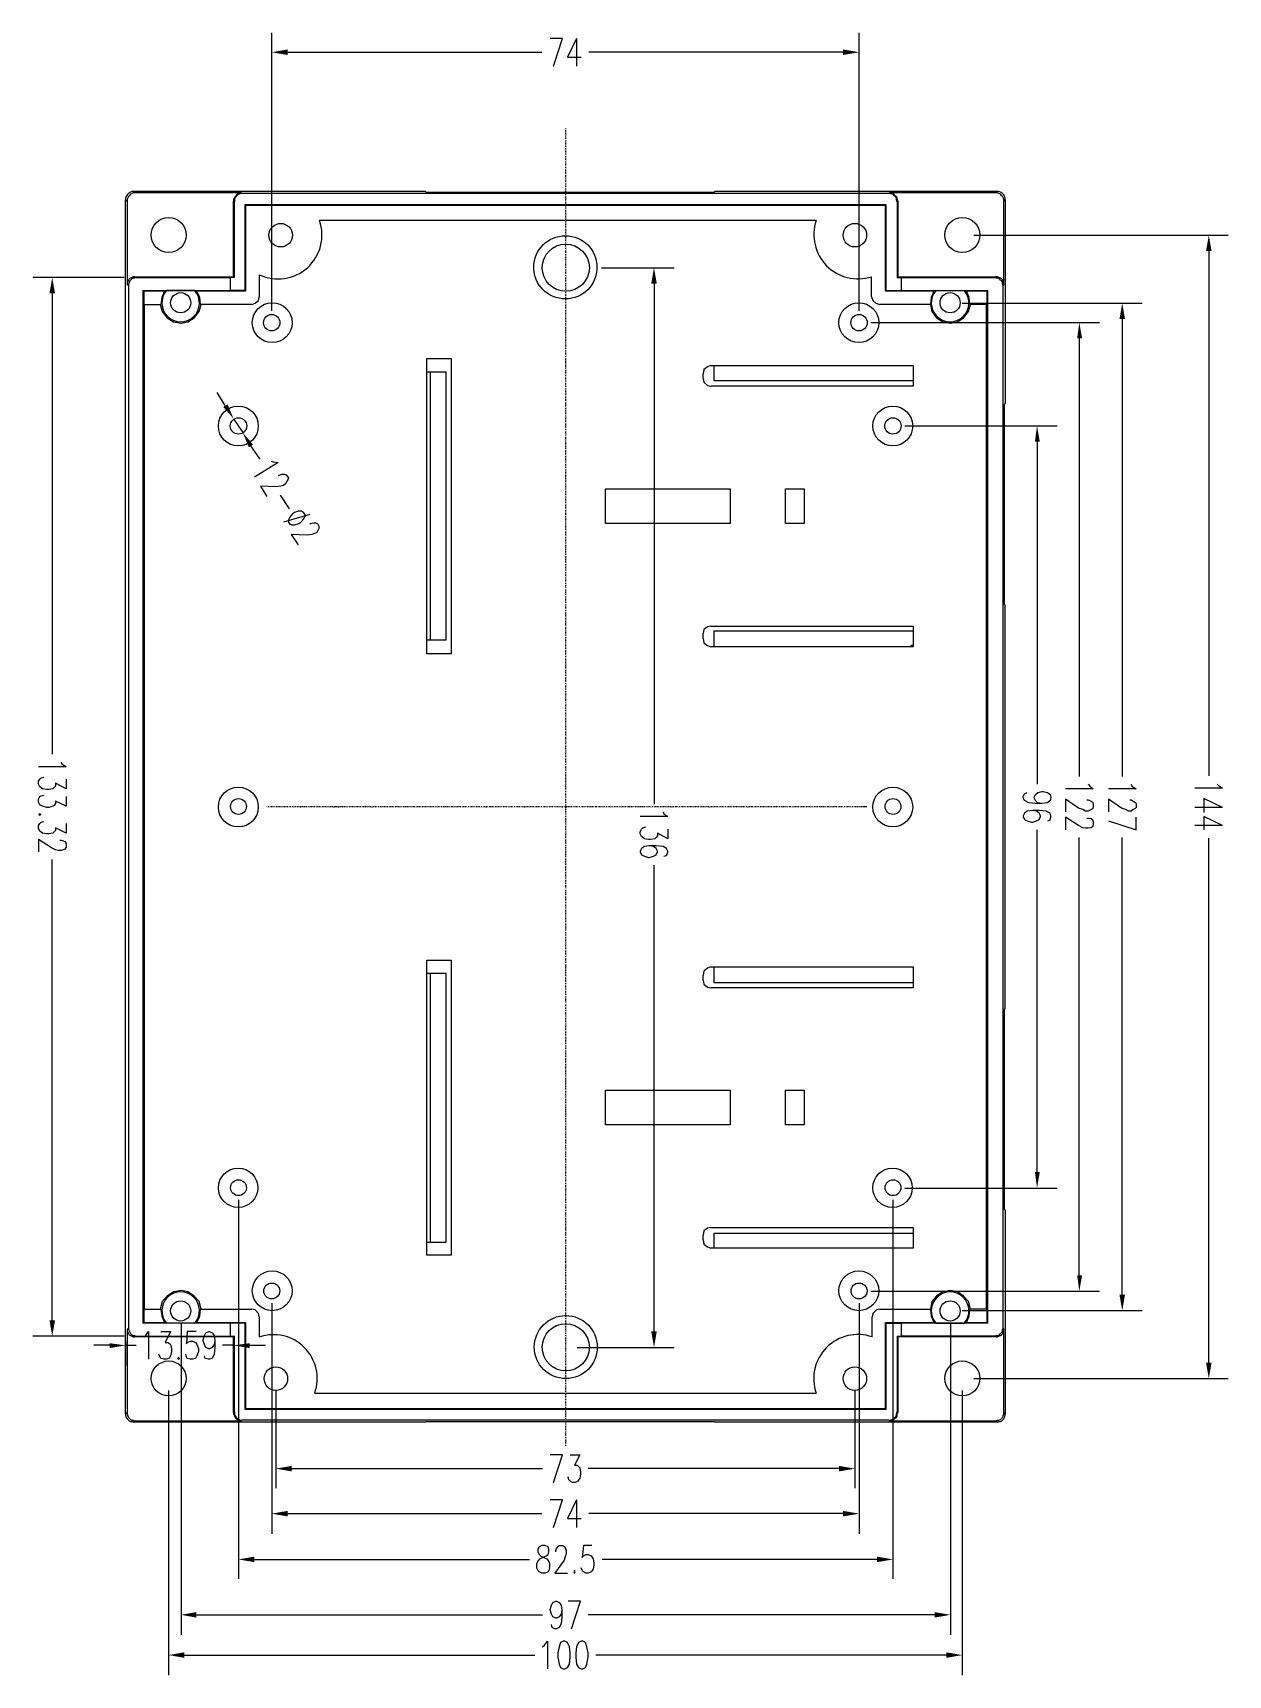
# Model space of a CAD drawing. Header units: millimetres. Extents: x 2689 to 2999, y 977 to 1485.
# Drawn here: x 2848.9 to 2999.5, y 1277.9 to 1484.7 of the extents above; entities that cross this region are included whole.
import ezdxf

# ---------------------------------------------------------------- set-up
doc = ezdxf.new("R2010")
doc.units = ezdxf.units.MM
doc.linetypes.add('PDF_IMPORT', pattern=[1, 0.8, -0.2])
doc.layers.add('PDF_几何图形', color=7, linetype='Continuous')
doc.layers.add('PDF_实体填充', color=7, linetype='Continuous')

msp = doc.modelspace()

# ---------------------------------------------------------------- linework, layer by layer
at = {"layer": 'PDF_几何图形', "lineweight": -3}
for points in [[(2878.98, 1449.7), (2878.98, 1484.69)], [(2914.5, 1480.5), (2915.63, 1483.99), (2914.06, 1483.99)], [(2917.38, 1483.99), (2916.24, 1481.64), (2917.99, 1481.64)], [(2917.38, 1483.99), (2917.38, 1480.5)], [(2952.99, 1449.7), (2952.99, 1484.69)], [(2880.99, 1482.25), (2913.02, 1482.25)], [(2950.98, 1482.25), (2918.95, 1482.25)], [(2915.98, 1470.9), (2916.07, 1470.9)], [(2861.53, 1464.71), (2861.35, 1464.71), (2861.18, 1464.62), (2861, 1464.53), (2860.83, 1464.36), (2860.74, 1464.27), (2860.65, 1464.1), (2860.57, 1463.92), (2860.57, 1463.66)], [(2861.7, 1464.53), (2861.53, 1464.53), (2861.35, 1464.44), (2861.18, 1464.36), (2861, 1464.18), (2860.92, 1464.1), (2860.83, 1463.92), (2860.74, 1463.75), (2860.74, 1463.48)], [(2898.35, 1464.71), (2861.53, 1464.71)], [(2861.53, 1464.71), (2861.7, 1464.53)], [(2875.14, 1464.53), (2861.7, 1464.53)], [(2875.14, 1464.53), (2874.97, 1464.53), (2874.79, 1464.44), (2874.62, 1464.36), (2874.44, 1464.18), (2874.36, 1464.1), (2874.27, 1463.92), (2874.18, 1463.75), (2874.18, 1463.48)], [(2875.23, 1464.44), (2875.05, 1464.44), (2874.88, 1464.36), (2874.7, 1464.27), (2874.53, 1464.18), (2874.44, 1464.01), (2874.27, 1463.83), (2874.27, 1463.66), (2874.27, 1463.4)], [(2875.14, 1464.53), (2875.23, 1464.44)], [(2956.74, 1464.44), (2875.23, 1464.44)], [(2898.35, 1464.71), (2898.44, 1464.62)], [(2898.44, 1464.62), (2934.75, 1464.62)], [(2915.98, 1466.1), (2916.07, 1466.1)], [(2934.83, 1464.71), (2934.75, 1464.62)], [(2970.44, 1464.71), (2934.83, 1464.71)], [(2956.74, 1464.44), (2956.82, 1464.53)], [(2957.78, 1463.4), (2957.7, 1463.66), (2957.7, 1463.83), (2957.61, 1464.01), (2957.44, 1464.18), (2957.35, 1464.27), (2957.17, 1464.36), (2956.91, 1464.44), (2956.74, 1464.44)], [(2970.26, 1464.53), (2956.82, 1464.53)], [(2957.87, 1463.48), (2957.78, 1463.75), (2957.78, 1463.92), (2957.7, 1464.1), (2957.52, 1464.18), (2957.35, 1464.36), (2957.17, 1464.44), (2957, 1464.53), (2956.82, 1464.53)], [(2970.44, 1464.71), (2970.26, 1464.53)], [(2971.22, 1463.48), (2971.22, 1463.75), (2971.14, 1463.92), (2971.05, 1464.1), (2970.96, 1464.18), (2970.79, 1464.36), (2970.61, 1464.44), (2970.44, 1464.53), (2970.26, 1464.53)], [(2971.4, 1463.66), (2971.4, 1463.92), (2971.31, 1464.1), (2971.22, 1464.27), (2971.14, 1464.36), (2970.96, 1464.53), (2970.79, 1464.62), (2970.61, 1464.71), (2970.44, 1464.71)], [(2860.57, 1310.76), (2860.57, 1463.66)], [(2860.57, 1463.66), (2860.74, 1463.48)], [(2860.74, 1463.48), (2860.74, 1453.01)], [(2874.18, 1453.97), (2874.18, 1463.48)], [(2874.18, 1463.48), (2874.27, 1463.4)], [(2874.27, 1453.88), (2874.27, 1463.4)], [(2956.39, 1463.05), (2875.58, 1463.05)], [(2875.58, 1463.05), (2875.58, 1452.23)], [(2875.58, 1463.05), (2875.66, 1462.96)], [(2956.3, 1462.96), (2875.66, 1462.96)], [(2875.66, 1462.96), (2875.66, 1452.14)], [(2956.39, 1463.05), (2956.3, 1462.96)], [(2956.3, 1452.14), (2956.3, 1462.96)], [(2956.39, 1452.23), (2956.39, 1463.05)], [(2957.78, 1463.4), (2957.87, 1463.48)], [(2957.78, 1463.4), (2957.78, 1453.88)], [(2957.87, 1463.48), (2957.87, 1453.97)], [(2971.4, 1463.66), (2971.22, 1463.48)], [(2971.22, 1453.01), (2971.22, 1463.48)], [(2971.4, 1463.66), (2971.4, 1438)], [(2947.57, 1461.04), (2885, 1461.04)], [(2915.98, 1461.3), (2916.07, 1461.3)], [(2967.47, 1459.21), (2999.5, 1459.21)], [(2915.98, 1456.5), (2916.07, 1456.5)], [(2997.06, 1457.2), (2997.06, 1391.14)], [(2877.41, 1454.23), (2877.41, 1451.44)], [(2920.52, 1455.11), (2929.68, 1455.11)], [(2860.39, 1453.88), (2848.87, 1453.88)], [(2861.7, 1453.97), (2861.53, 1453.97), (2861.35, 1453.88), (2861.18, 1453.8), (2861, 1453.71), (2860.92, 1453.54), (2860.83, 1453.36), (2860.74, 1453.19), (2860.74, 1453.01)], [(2860.92, 1452.84), (2860.74, 1453.01)], [(2861.88, 1453.88), (2861.7, 1453.8), (2861.53, 1453.8), (2861.35, 1453.71), (2861.18, 1453.54), (2861.09, 1453.45), (2861, 1453.27), (2860.92, 1453.01), (2860.92, 1452.84)], [(2860.92, 1452.84), (2860.92, 1321.58)], [(2861.7, 1453.97), (2874.18, 1453.97)], [(2861.88, 1453.88), (2861.7, 1453.97)], [(2861.88, 1453.88), (2873.74, 1453.88)], [(2862.75, 1452.23), (2873.74, 1452.23)], [(2862.75, 1452.23), (2862.75, 1322.2)], [(2862.75, 1452.23), (2862.84, 1452.14)], [(2865.45, 1452.14), (2862.84, 1452.14)], [(2862.84, 1452.14), (2862.84, 1450.48)], [(2865.45, 1452.14), (2865.11, 1451.35), (2865.02, 1450.48)], [(2865.72, 1452.23), (2865.45, 1452.14)], [(2869.29, 1452.23), (2865.72, 1452.23)], [(2869.56, 1452.14), (2869.29, 1452.23)], [(2875.66, 1452.14), (2869.56, 1452.14)], [(2869.99, 1450.48), (2869.9, 1451.35), (2869.56, 1452.14)], [(2874.27, 1453.88), (2873.74, 1453.88)], [(2873.74, 1453.88), (2873.74, 1452.23)], [(2875.58, 1452.23), (2873.74, 1452.23)], [(2874.27, 1453.88), (2874.18, 1453.97)], [(2875.58, 1452.23), (2875.66, 1452.14)], [(2927.15, 1453.1), (2927.15, 1387.56)], [(2954.56, 1451.44), (2954.56, 1453.97)], [(2956.39, 1452.23), (2956.3, 1452.14)], [(2962.41, 1452.14), (2956.3, 1452.14)], [(2956.39, 1452.23), (2958.31, 1452.23)], [(2957.78, 1453.88), (2957.87, 1453.97)], [(2957.78, 1453.88), (2958.31, 1453.88), (2970.09, 1453.88)], [(2957.87, 1453.97), (2970.26, 1453.97)], [(2958.31, 1453.88), (2958.31, 1452.23)], [(2958.31, 1452.23), (2969.22, 1452.23)], [(2962.41, 1452.14), (2962.06, 1451.35), (2961.97, 1450.48)], [(2962.67, 1452.23), (2962.41, 1452.14)], [(2962.67, 1452.23), (2966.25, 1452.23)], [(2966.51, 1452.14), (2966.25, 1452.23)], [(2969.13, 1452.14), (2966.51, 1452.14)], [(2966.95, 1450.48), (2966.86, 1451.35), (2966.51, 1452.14)], [(2969.22, 1452.23), (2969.13, 1452.14)], [(2969.13, 1450.48), (2969.13, 1452.14)], [(2969.22, 1322.2), (2969.22, 1452.23)], [(2970.26, 1453.97), (2970.09, 1453.88)], [(2971.14, 1452.84), (2971.05, 1453.01), (2971.05, 1453.27), (2970.96, 1453.45), (2970.79, 1453.54), (2970.7, 1453.71), (2970.53, 1453.8), (2970.26, 1453.8), (2970.09, 1453.88)], [(2971.22, 1453.01), (2971.22, 1453.19), (2971.14, 1453.36), (2971.05, 1453.54), (2970.96, 1453.71), (2970.79, 1453.8), (2970.61, 1453.88), (2970.44, 1453.97), (2970.26, 1453.97)], [(2971.22, 1453.01), (2971.14, 1452.84)], [(2971.14, 1321.58), (2971.14, 1452.84)], [(2851.32, 1451.88), (2851.32, 1393.84)], [(2862.84, 1450.48), (2865.02, 1450.48)], [(2862.92, 1450.48), (2862.92, 1323.94)], [(2864.93, 1450.48), (2865.19, 1449.61), (2865.8, 1448.82), (2866.59, 1448.3), (2867.55, 1448.12), (2868.42, 1448.3), (2869.21, 1448.82), (2869.82, 1449.61), (2870.08, 1450.48)], [(2876.45, 1450.48), (2869.99, 1450.48)], [(2876.45, 1450.48), (2876.89, 1450.66), (2877.32, 1451), (2877.41, 1451.44)], [(2915.98, 1451.7), (2916.07, 1451.7)], [(2954.56, 1451.44), (2954.73, 1451), (2955.08, 1450.66), (2955.6, 1450.48)], [(2961.97, 1450.48), (2955.6, 1450.48)], [(2961.97, 1450.48), (2962.15, 1449.61), (2962.76, 1448.82), (2963.54, 1448.3), (2964.5, 1448.12), (2965.38, 1448.3), (2966.16, 1448.82), (2966.77, 1449.61), (2967.04, 1450.48)], [(2965.99, 1450.66), (2988.68, 1450.66)], [(2969.13, 1450.48), (2966.95, 1450.48)], [(2969.04, 1323.94), (2969.04, 1450.48)], [(2954.47, 1448.21), (2983.27, 1448.21)], [(2986.15, 1448.65), (2986.15, 1391.05)], [(2915.98, 1447.51), (2916.07, 1447.51)], [(2980.74, 1446.2), (2980.74, 1391.05)], [(2898.53, 1443.67), (2901.58, 1443.67)], [(2898.53, 1406.5), (2898.53, 1443.67)], [(2901.58, 1443.67), (2901.58, 1406.5)], [(2898.53, 1442.02), (2900.97, 1442.02)], [(2898.97, 1408.24), (2898.97, 1442.02)], [(2900.97, 1408.24), (2900.97, 1442.02)], [(2915.98, 1442.71), (2916.07, 1442.71)], [(2934.31, 1442.8), (2933.87, 1442.63), (2933.44, 1442.28), (2933.35, 1441.75)], [(2933.35, 1441.14), (2933.35, 1441.75)], [(2934.31, 1442.8), (2959.79, 1442.8)], [(2934.75, 1440.88), (2934.75, 1442.8)], [(2959.79, 1442.8), (2959.79, 1440.18)], [(2933.35, 1441.14), (2933.44, 1440.71), (2933.87, 1440.27), (2934.31, 1440.18)], [(2959.79, 1440.18), (2934.31, 1440.18)], [(2959.79, 1440.88), (2934.75, 1440.88)], [(2873.13, 1437.74), (2872.09, 1439.4)], [(2915.98, 1437.91), (2916.07, 1437.91)], [(2971.31, 1437.91), (2971.4, 1438)], [(2971.31, 1412.69), (2971.31, 1437.91)], [(2874.18, 1436.08), (2875.32, 1434.34)], [(2958.74, 1435.21), (2977.94, 1435.21)], [(2877.5, 1431.02), (2876.36, 1432.68)], [(2915.98, 1433.11), (2916.07, 1433.11)], [(2975.41, 1433.2), (2975.41, 1390.09)], [(2878.89, 1430.76), (2879.16, 1430.67), (2879.77, 1430.58), (2876.8, 1428.75)], [(2879.85, 1428.93), (2880.03, 1429.01), (2880.29, 1429.1), (2880.55, 1429.1), (2880.81, 1429.01), (2881.08, 1428.66), (2880.99, 1428.4), (2880.9, 1428.23), (2880.73, 1427.88), (2880.46, 1427.7), (2880.12, 1427.62), (2879.59, 1427.53), (2877.58, 1427.62), (2878.37, 1426.31)], [(2915.98, 1428.31), (2916.07, 1428.31)], [(2921.04, 1427.27), (2936.75, 1427.27)], [(2921.04, 1422.9), (2921.04, 1427.27)], [(2936.75, 1427.27), (2936.75, 1422.9)], [(2943.73, 1427.27), (2946.09, 1427.27)], [(2943.73, 1422.9), (2943.73, 1427.27)], [(2946.09, 1427.27), (2946.09, 1422.9)], [(2880.03, 1426.48), (2881.16, 1424.74)], [(2883.78, 1424.04), (2880.46, 1423.08)], [(2883.78, 1422.82), (2883.87, 1422.9), (2884.22, 1422.99), (2884.48, 1422.99), (2884.74, 1422.9), (2884.92, 1422.55), (2884.92, 1422.29), (2884.83, 1422.12), (2884.65, 1421.77), (2884.3, 1421.59), (2884.04, 1421.51), (2883.43, 1421.42), (2881.42, 1421.51), (2882.3, 1420.2)], [(2915.98, 1423.51), (2916.07, 1423.51)], [(2936.75, 1422.9), (2921.04, 1422.9)], [(2946.09, 1422.9), (2943.73, 1422.9)], [(2915.98, 1418.72), (2916.07, 1418.72)], [(2915.98, 1414.53), (2916.07, 1414.53)], [(2971.4, 1412.61), (2971.31, 1412.69)], [(2971.4, 1361.82), (2971.4, 1412.61)], [(2915.98, 1409.73), (2916.07, 1409.73)], [(2934.31, 1409.99), (2933.87, 1409.9), (2933.44, 1409.55), (2933.35, 1409.03)], [(2933.35, 1408.42), (2933.35, 1409.03)], [(2934.31, 1409.99), (2959.79, 1409.99)], [(2934.75, 1409.38), (2959.79, 1409.38)], [(2934.75, 1407.37), (2934.75, 1409.38)], [(2959.79, 1409.99), (2959.79, 1407.37)], [(2898.53, 1408.24), (2900.97, 1408.24)], [(2901.58, 1406.5), (2898.53, 1406.5)], [(2933.35, 1408.42), (2933.44, 1407.89), (2933.87, 1407.54), (2934.31, 1407.37)], [(2959.79, 1407.37), (2934.31, 1407.37)], [(2959.79, 1407.54), (2959.53, 1407.54)], [(2959.53, 1407.54), (2959.53, 1407.37)], [(2915.98, 1404.93), (2916.07, 1404.93)], [(2915.98, 1400.13), (2916.07, 1400.13)], [(2915.98, 1395.33), (2916.07, 1395.33)], [(2852.45, 1392.88), (2852.54, 1392.62), (2853.06, 1392.27), (2849.57, 1392.27)], [(2853.06, 1390.7), (2853.06, 1389.48), (2851.75, 1390.18), (2851.75, 1389.83), (2851.58, 1389.65), (2851.4, 1389.48), (2850.88, 1389.39), (2850.62, 1389.39), (2850.09, 1389.48), (2849.75, 1389.74), (2849.57, 1390.09), (2849.57, 1390.44), (2849.75, 1390.7), (2849.92, 1390.88), (2850.27, 1390.96)], [(2915.98, 1390.53), (2916.07, 1390.53)], [(2981.87, 1390.09), (2982.05, 1389.83), (2982.48, 1389.48), (2978.99, 1389.48)], [(2987.28, 1390.09), (2987.37, 1389.83), (2987.89, 1389.48), (2984.4, 1389.48)], [(2998.1, 1390.09), (2998.28, 1389.92), (2998.8, 1389.57), (2995.31, 1389.57)], [(2853.06, 1388.52), (2853.06, 1387.3), (2851.75, 1387.91), (2851.75, 1387.65), (2851.58, 1387.39), (2851.4, 1387.3), (2850.88, 1387.12), (2850.62, 1387.12), (2850.09, 1387.3), (2849.75, 1387.47), (2849.57, 1387.82), (2849.57, 1388.17), (2849.75, 1388.52), (2849.92, 1388.61), (2850.27, 1388.69)], [(2976.02, 1387.65), (2975.5, 1387.73), (2975.24, 1388), (2975.06, 1388.35), (2975.06, 1388.43), (2975.24, 1388.78), (2975.5, 1389.04), (2976.02, 1389.13), (2976.2, 1389.13), (2976.72, 1389.04), (2977.07, 1388.78), (2977.16, 1388.43), (2977.16, 1388.35), (2977.07, 1388), (2976.72, 1387.73), (2976.02, 1387.65), (2975.24, 1387.65), (2974.37, 1387.73), (2973.84, 1388), (2973.67, 1388.35), (2973.67, 1388.52), (2973.84, 1388.87), (2974.19, 1389.04)], [(2981.7, 1388.08), (2981.87, 1388.08), (2982.22, 1387.91), (2982.39, 1387.82), (2982.48, 1387.65), (2982.48, 1387.12), (2982.39, 1386.95), (2982.22, 1386.86), (2981.87, 1386.69), (2981.52, 1386.69), (2981.17, 1386.86), (2980.65, 1387.04), (2978.99, 1388.17), (2978.99, 1386.6)], [(2987.11, 1388.08), (2987.28, 1388.08), (2987.54, 1387.91), (2987.72, 1387.82), (2987.89, 1387.65), (2987.89, 1387.12), (2987.72, 1386.95), (2987.54, 1386.86), (2987.28, 1386.69), (2986.93, 1386.69), (2986.58, 1386.86), (2986.06, 1387.04), (2984.4, 1388.17), (2984.4, 1386.6)], [(2998.8, 1387.12), (2996.45, 1388.26), (2996.45, 1386.51)], [(2882.56, 1387.21), (2882.65, 1387.21)], [(2886.75, 1387.21), (2886.84, 1387.21)], [(2887.27, 1387.21), (2886.84, 1387.21)], [(2887.36, 1387.21), (2887.45, 1387.21)], [(2891.55, 1387.21), (2891.63, 1387.21)], [(2905.95, 1387.21), (2906.03, 1387.21)], [(2910.75, 1387.21), (2910.83, 1387.21)], [(2915.55, 1387.21), (2915.63, 1387.21)], [(2928.29, 1386.6), (2928.38, 1386.34), (2928.9, 1385.99), (2925.41, 1385.99)], [(2929.34, 1387.21), (2929.42, 1387.21)], [(2934.13, 1387.21), (2934.22, 1387.21)], [(2938.93, 1387.21), (2939.02, 1387.21)], [(2953.95, 1387.21), (2953.42, 1387.21)], [(2976.72, 1385.47), (2977.07, 1385.55), (2977.16, 1385.9), (2977.16, 1386.08), (2977.07, 1386.43), (2976.55, 1386.69), (2975.68, 1386.77), (2974.89, 1386.77), (2974.19, 1386.69), (2973.84, 1386.43), (2973.67, 1386.08), (2973.67, 1385.99), (2973.84, 1385.64), (2974.19, 1385.47), (2974.72, 1385.29), (2974.89, 1385.29), (2975.33, 1385.47), (2975.68, 1385.64), (2975.85, 1385.99), (2975.85, 1386.08), (2975.68, 1386.43), (2975.33, 1386.69), (2974.89, 1386.77)], [(2981.7, 1385.81), (2981.87, 1385.81), (2982.22, 1385.73), (2982.39, 1385.64), (2982.48, 1385.38), (2982.48, 1384.94), (2982.39, 1384.68), (2982.22, 1384.59), (2981.87, 1384.51), (2981.52, 1384.51), (2981.17, 1384.59), (2980.65, 1384.85), (2978.99, 1385.9), (2978.99, 1384.33)], [(2984.4, 1385.47), (2987.89, 1384.33), (2987.89, 1385.9)], [(2998.8, 1387.12), (2995.31, 1387.12)], [(2998.8, 1384.85), (2996.45, 1385.99), (2996.45, 1384.33)], [(2853.06, 1385.12), (2853.06, 1383.89), (2851.75, 1384.59), (2851.75, 1384.24), (2851.58, 1384.07), (2851.4, 1383.89), (2850.88, 1383.81), (2850.62, 1383.81), (2850.09, 1383.89), (2849.75, 1384.16), (2849.57, 1384.51), (2849.57, 1384.85), (2849.75, 1385.12), (2849.92, 1385.29), (2850.27, 1385.38)], [(2915.98, 1385.73), (2916.07, 1385.73)], [(2928.9, 1384.42), (2928.9, 1383.2), (2927.59, 1383.89), (2927.59, 1383.55), (2927.42, 1383.37), (2927.24, 1383.2), (2926.72, 1383.11), (2926.46, 1383.11), (2925.93, 1383.2), (2925.58, 1383.46), (2925.41, 1383.81), (2925.41, 1384.07), (2925.58, 1384.42), (2925.76, 1384.59), (2926.11, 1384.68)], [(2975.41, 1341.22), (2975.41, 1384.33)], [(2998.8, 1384.85), (2995.31, 1384.85)], [(2852.28, 1383.02), (2852.45, 1383.02), (2852.71, 1382.93), (2852.89, 1382.85), (2853.06, 1382.59), (2853.06, 1382.15), (2852.89, 1381.89), (2852.71, 1381.8), (2852.45, 1381.71), (2852.1, 1381.71), (2851.75, 1381.8), (2851.23, 1382.06), (2849.57, 1383.11), (2849.57, 1381.54)], [(2928.38, 1381.01), (2928.72, 1381.1), (2928.9, 1381.45), (2928.9, 1381.63), (2928.72, 1381.97), (2928.29, 1382.24), (2927.42, 1382.32), (2926.54, 1382.32), (2925.93, 1382.24), (2925.58, 1381.97), (2925.41, 1381.63), (2925.41, 1381.54), (2925.58, 1381.19), (2925.93, 1381.01), (2926.46, 1380.84), (2926.54, 1380.84), (2927.07, 1381.01), (2927.42, 1381.19), (2927.59, 1381.54), (2927.59, 1381.63), (2927.42, 1381.97), (2927.07, 1382.24), (2926.54, 1382.32)], [(2980.74, 1328.22), (2980.74, 1383.37)], [(2986.15, 1325.77), (2986.15, 1383.37)], [(2997.06, 1317.22), (2997.06, 1383.28)], [(2851.32, 1322.54), (2851.32, 1380.58)], [(2915.98, 1381.54), (2916.07, 1381.54)], [(2927.15, 1321.15), (2927.15, 1379.88)], [(2915.98, 1376.74), (2916.07, 1376.74)], [(2915.98, 1371.94), (2916.07, 1371.94)], [(2898.53, 1330.75), (2898.53, 1367.92)], [(2898.53, 1367.92), (2901.58, 1367.92)], [(2901.58, 1367.92), (2901.58, 1330.75)], [(2915.98, 1367.14), (2916.07, 1367.14)], [(2898.53, 1366.27), (2900.97, 1366.27)], [(2898.97, 1332.41), (2898.97, 1366.27)], [(2900.97, 1332.41), (2900.97, 1366.27)], [(2934.31, 1367.05), (2933.87, 1366.88), (2933.44, 1366.53), (2933.35, 1366)], [(2933.35, 1365.39), (2933.35, 1366)], [(2933.35, 1365.39), (2933.44, 1364.87), (2933.87, 1364.52), (2934.31, 1364.43)], [(2934.31, 1367.05), (2959.79, 1367.05)], [(2934.75, 1365.04), (2934.75, 1367.05)], [(2959.79, 1367.05), (2959.79, 1364.43)], [(2959.79, 1364.43), (2934.31, 1364.43)], [(2959.79, 1365.04), (2934.75, 1365.04)], [(2915.98, 1362.34), (2916.07, 1362.34)], [(2971.31, 1361.73), (2971.4, 1361.82)], [(2971.31, 1336.51), (2971.31, 1361.73)], [(2915.98, 1357.54), (2916.07, 1357.54)], [(2915.98, 1352.74), (2916.07, 1352.74)], [(2921.04, 1347.15), (2921.04, 1351.52)], [(2921.04, 1351.52), (2936.75, 1351.52)], [(2936.75, 1351.52), (2936.75, 1347.15)], [(2943.73, 1347.15), (2943.73, 1351.52)], [(2943.73, 1351.52), (2946.09, 1351.52)], [(2946.09, 1351.52), (2946.09, 1347.15)], [(2915.98, 1348.55), (2916.07, 1348.55)], [(2936.75, 1347.15), (2921.04, 1347.15)], [(2946.09, 1347.15), (2943.73, 1347.15)], [(2915.98, 1343.75), (2916.07, 1343.75)], [(2915.98, 1338.95), (2916.07, 1338.95)], [(2958.74, 1339.21), (2977.94, 1339.21)], [(2874.79, 1337.73), (2874.79, 1289.99)], [(2957.26, 1337.73), (2957.26, 1289.99)], [(2971.4, 1336.42), (2971.31, 1336.51)], [(2971.4, 1336.42), (2971.4, 1310.76)], [(2915.98, 1334.15), (2916.07, 1334.15)], [(2934.31, 1334.24), (2933.87, 1334.15), (2933.44, 1333.8), (2933.35, 1333.28)], [(2934.31, 1334.24), (2959.79, 1334.24)], [(2959.79, 1334.24), (2959.79, 1331.62), (2934.31, 1331.62)], [(2898.53, 1332.41), (2900.97, 1332.41)], [(2933.35, 1332.67), (2933.35, 1333.28)], [(2933.35, 1332.67), (2933.44, 1332.14), (2933.87, 1331.8), (2934.31, 1331.62)], [(2934.75, 1331.62), (2934.75, 1333.54)], [(2934.75, 1333.54), (2959.79, 1333.54)], [(2901.58, 1330.75), (2898.53, 1330.75)], [(2915.98, 1329.35), (2916.07, 1329.35)], [(2870.08, 1323.94), (2869.82, 1324.9), (2869.21, 1325.6), (2868.42, 1326.12), (2867.55, 1326.3), (2866.59, 1326.12), (2865.8, 1325.6), (2865.19, 1324.9), (2864.93, 1323.94)], [(2954.47, 1326.21), (2983.27, 1326.21)], [(2967.04, 1323.94), (2966.77, 1324.9), (2966.16, 1325.6), (2965.38, 1326.12), (2964.5, 1326.3), (2963.54, 1326.12), (2962.76, 1325.6), (2962.15, 1324.9), (2961.97, 1323.94)], [(2862.84, 1323.94), (2862.84, 1322.28)], [(2862.84, 1323.94), (2865.02, 1323.94)], [(2865.02, 1323.94), (2865.11, 1323.07), (2865.45, 1322.28)], [(2869.56, 1322.28), (2869.9, 1323.07), (2869.99, 1323.94)], [(2869.99, 1323.94), (2876.45, 1323.94)], [(2877.41, 1322.98), (2877.32, 1323.42), (2876.89, 1323.85), (2876.45, 1323.94)], [(2878.98, 1324.73), (2878.98, 1295.67)], [(2915.98, 1324.55), (2916.07, 1324.55)], [(2952.99, 1324.73), (2952.99, 1295.67)], [(2955.6, 1323.94), (2955.17, 1323.85), (2954.73, 1323.42), (2954.64, 1322.98)], [(2955.6, 1323.94), (2961.97, 1323.94)], [(2961.97, 1323.94), (2962.06, 1323.07), (2962.41, 1322.28)], [(2965.99, 1323.77), (2988.68, 1323.77)], [(2966.51, 1322.28), (2966.86, 1323.07), (2966.95, 1323.94)], [(2969.13, 1323.94), (2966.95, 1323.94)], [(2969.13, 1322.28), (2969.13, 1323.94)], [(2862.75, 1322.2), (2862.84, 1322.28)], [(2873.74, 1322.2), (2862.75, 1322.2)], [(2862.84, 1322.28), (2865.45, 1322.28)], [(2865.45, 1322.28), (2865.72, 1322.2)], [(2869.29, 1322.2), (2865.72, 1322.2)], [(2867.55, 1322.28), (2867.55, 1282.92)], [(2869.29, 1322.2), (2869.56, 1322.28)], [(2869.56, 1322.28), (2875.66, 1322.28)], [(2873.74, 1322.2), (2873.74, 1320.54)], [(2875.58, 1322.2), (2873.74, 1322.2)], [(2875.58, 1322.2), (2875.66, 1322.28)], [(2875.58, 1322.2), (2875.58, 1311.37)], [(2875.66, 1322.28), (2875.66, 1311.46)], [(2877.41, 1322.98), (2877.41, 1320.45)], [(2954.64, 1320.45), (2954.64, 1322.98)], [(2956.3, 1311.46), (2956.3, 1322.28)], [(2956.3, 1322.28), (2962.41, 1322.28)], [(2956.39, 1322.2), (2956.3, 1322.28)], [(2956.39, 1311.37), (2956.39, 1322.2)], [(2956.39, 1322.2), (2958.31, 1322.2)], [(2958.31, 1322.2), (2958.31, 1320.54)], [(2969.22, 1322.2), (2958.31, 1322.2)], [(2962.41, 1322.28), (2962.67, 1322.2)], [(2962.67, 1322.2), (2966.25, 1322.2)], [(2964.5, 1322.28), (2964.5, 1282.92)], [(2966.25, 1322.2), (2966.51, 1322.28)], [(2966.51, 1322.28), (2969.13, 1322.28)], [(2969.22, 1322.2), (2969.13, 1322.28)], [(2860.39, 1320.54), (2848.87, 1320.54)], [(2860.57, 1319.93), (2860.57, 1316.87)], [(2860.74, 1321.41), (2860.92, 1321.58)], [(2860.74, 1321.41), (2860.74, 1310.94)], [(2860.74, 1321.41), (2860.74, 1321.24), (2860.83, 1321.06), (2860.92, 1320.89), (2861, 1320.71), (2861.18, 1320.62), (2861.35, 1320.54), (2861.53, 1320.45), (2861.7, 1320.45)], [(2860.92, 1321.58), (2860.92, 1321.41), (2861, 1321.24), (2861.09, 1321.06), (2861.18, 1320.89), (2861.35, 1320.71), (2861.53, 1320.62), (2861.7, 1320.62), (2861.88, 1320.54)], [(2861.7, 1320.45), (2861.88, 1320.54)], [(2874.18, 1320.45), (2861.7, 1320.45)], [(2861.88, 1320.54), (2873.74, 1320.54), (2874.27, 1320.54)], [(2862.92, 1320.45), (2863.1, 1320.62), (2863.45, 1321.15), (2863.45, 1317.66)], [(2865.02, 1321.15), (2866.24, 1321.15), (2865.54, 1319.75), (2865.89, 1319.75), (2866.15, 1319.58), (2866.24, 1319.49), (2866.33, 1318.97), (2866.33, 1318.62), (2866.24, 1318.09), (2866.07, 1317.74), (2865.72, 1317.66), (2865.37, 1317.66), (2865.02, 1317.74), (2864.93, 1317.92), (2864.76, 1318.27)], [(2869.47, 1321.15), (2868.33, 1321.15), (2868.25, 1319.58), (2868.33, 1319.75), (2868.68, 1319.93), (2869.03, 1319.93), (2869.38, 1319.75), (2869.56, 1319.49), (2869.73, 1318.97), (2869.73, 1318.62), (2869.56, 1318.09), (2869.38, 1317.74), (2869.03, 1317.66), (2868.68, 1317.66), (2868.33, 1317.74), (2868.25, 1317.92), (2868.16, 1318.27)], [(2871.82, 1319.93), (2871.74, 1319.49), (2871.48, 1319.14), (2871.13, 1318.97), (2871.04, 1318.97), (2870.69, 1319.14), (2870.52, 1319.49), (2870.34, 1319.93), (2870.34, 1320.1), (2870.52, 1320.62), (2870.69, 1320.97), (2871.04, 1321.15), (2871.13, 1321.15), (2871.48, 1320.97), (2871.74, 1320.62), (2871.82, 1319.93), (2871.82, 1319.14), (2871.74, 1318.27), (2871.48, 1317.74), (2871.13, 1317.66), (2870.95, 1317.66), (2870.6, 1317.74), (2870.52, 1318.09)], [(2874.27, 1320.54), (2874.18, 1320.45)], [(2874.18, 1310.94), (2874.18, 1320.45)], [(2874.27, 1311.02), (2874.27, 1320.54)], [(2915.98, 1319.75), (2916.07, 1319.75)], [(2957.78, 1320.54), (2957.78, 1311.02)], [(2957.78, 1320.54), (2957.87, 1320.45)], [(2957.78, 1320.54), (2958.31, 1320.54)], [(2957.87, 1320.45), (2957.87, 1310.94)], [(2970.26, 1320.45), (2957.87, 1320.45)], [(2970.09, 1320.54), (2958.31, 1320.54)], [(2970.09, 1320.54), (2970.26, 1320.62), (2970.53, 1320.62), (2970.7, 1320.71), (2970.79, 1320.89), (2970.96, 1321.06), (2971.05, 1321.24), (2971.05, 1321.41), (2971.14, 1321.58)], [(2970.09, 1320.54), (2970.26, 1320.45)], [(2970.26, 1320.45), (2970.44, 1320.45), (2970.61, 1320.54), (2970.79, 1320.62), (2970.96, 1320.71), (2971.05, 1320.89), (2971.14, 1321.06), (2971.22, 1321.24), (2971.22, 1321.41)], [(2971.14, 1321.58), (2971.22, 1321.41)], [(2971.22, 1310.94), (2971.22, 1321.41)], [(2858.56, 1319.4), (2856.55, 1319.4)], [(2860.57, 1319.4), (2861.88, 1319.4)], [(2874.18, 1319.4), (2872.78, 1319.4)], [(2874.18, 1318.97), (2874.18, 1316.87)], [(2876.19, 1319.4), (2878.2, 1319.4)], [(2917.47, 1319.14), (2929.68, 1319.14)], [(2915.98, 1315.56), (2916.07, 1315.56)], [(2865.98, 1313.73), (2865.98, 1277.86)], [(2879.5, 1313.73), (2879.5, 1301.43)], [(2884.39, 1313.38), (2947.57, 1313.38)], [(2952.46, 1313.73), (2952.46, 1301.43)], [(2965.99, 1313.73), (2965.99, 1277.86)], [(2967.47, 1315.21), (2999.5, 1315.21)], [(2875.58, 1311.37), (2875.66, 1311.46)], [(2875.58, 1311.37), (2956.39, 1311.37)], [(2875.66, 1311.46), (2956.3, 1311.46)], [(2956.39, 1311.37), (2956.3, 1311.46)], [(2860.57, 1310.76), (2860.74, 1310.94)], [(2860.57, 1310.76), (2860.57, 1310.59), (2860.65, 1310.33), (2860.74, 1310.15), (2860.83, 1310.07), (2861, 1309.89), (2861.18, 1309.8), (2861.35, 1309.8), (2861.53, 1309.72)], [(2860.74, 1310.94), (2860.74, 1310.76), (2860.83, 1310.5), (2860.92, 1310.33), (2861, 1310.24), (2861.18, 1310.07), (2861.35, 1309.98), (2861.53, 1309.98), (2861.7, 1309.89)], [(2861.53, 1309.72), (2861.7, 1309.89)], [(2898.35, 1309.72), (2861.53, 1309.72)], [(2861.7, 1309.89), (2875.14, 1309.89)], [(2874.27, 1311.02), (2874.18, 1310.94)], [(2874.18, 1310.94), (2874.18, 1310.76), (2874.27, 1310.5), (2874.36, 1310.33), (2874.44, 1310.24), (2874.62, 1310.07), (2874.79, 1309.98), (2874.97, 1309.98), (2875.14, 1309.89)], [(2874.27, 1311.02), (2874.27, 1310.76), (2874.27, 1310.59), (2874.44, 1310.41), (2874.53, 1310.33), (2874.7, 1310.15), (2874.88, 1310.07), (2875.05, 1309.98), (2875.23, 1309.98)], [(2875.23, 1309.98), (2875.14, 1309.89)], [(2956.82, 1309.89), (2956.74, 1309.98), (2875.23, 1309.98)], [(2898.35, 1309.72), (2898.44, 1309.8)], [(2898.44, 1309.8), (2934.75, 1309.8)], [(2915.98, 1310.76), (2916.07, 1310.76)], [(2934.83, 1309.72), (2934.75, 1309.8)], [(2970.44, 1309.72), (2934.83, 1309.72)], [(2956.74, 1309.98), (2956.91, 1309.98), (2957.17, 1310.07), (2957.35, 1310.15), (2957.44, 1310.33), (2957.61, 1310.41), (2957.7, 1310.59), (2957.7, 1310.76), (2957.78, 1311.02)], [(2956.82, 1309.89), (2957, 1309.98), (2957.17, 1309.98), (2957.35, 1310.07), (2957.52, 1310.24), (2957.7, 1310.33), (2957.78, 1310.5), (2957.78, 1310.76), (2957.87, 1310.94)], [(2956.82, 1309.89), (2970.26, 1309.89)], [(2957.87, 1310.94), (2957.78, 1311.02)], [(2970.26, 1309.89), (2970.44, 1309.98), (2970.61, 1309.98), (2970.79, 1310.07), (2970.96, 1310.24), (2971.05, 1310.33), (2971.14, 1310.5), (2971.22, 1310.76), (2971.22, 1310.94)], [(2970.44, 1309.72), (2970.26, 1309.89)], [(2970.44, 1309.72), (2970.61, 1309.8), (2970.79, 1309.8), (2970.96, 1309.89), (2971.14, 1310.07), (2971.22, 1310.15), (2971.31, 1310.33), (2971.4, 1310.59), (2971.4, 1310.76)], [(2971.4, 1310.76), (2971.22, 1310.94)], [(2914.5, 1302.12), (2915.63, 1305.61), (2914.06, 1305.61)], [(2916.59, 1305.61), (2917.82, 1305.61), (2917.12, 1304.31), (2917.47, 1304.31), (2917.64, 1304.13), (2917.82, 1303.96), (2917.9, 1303.43), (2917.9, 1303.17), (2917.82, 1302.65), (2917.55, 1302.3), (2917.2, 1302.12), (2916.86, 1302.12), (2916.59, 1302.3), (2916.42, 1302.47), (2916.33, 1302.82)], [(2881.51, 1303.87), (2913.1, 1303.87)], [(2950.45, 1303.87), (2918.86, 1303.87)], [(2914.5, 1296.45), (2915.63, 1299.94), (2914.06, 1299.94)], [(2917.38, 1299.94), (2916.24, 1297.59), (2917.99, 1297.59)], [(2917.38, 1299.94), (2917.38, 1296.45)], [(2880.99, 1298.2), (2913.02, 1298.2)], [(2950.98, 1298.2), (2918.95, 1298.2)], [(2914.76, 1293.4), (2914.76, 1293.57), (2914.85, 1293.83), (2915.02, 1294.01), (2915.2, 1294.18), (2915.63, 1294.18), (2915.9, 1294.01), (2915.98, 1293.83), (2916.07, 1293.57), (2916.07, 1293.22), (2915.98, 1292.87), (2915.81, 1292.35), (2914.67, 1290.69), (2916.24, 1290.69)], [(2919.3, 1294.18), (2918.25, 1294.18), (2918.08, 1292.7), (2918.25, 1292.87), (2918.6, 1293.05), (2918.86, 1293.05), (2919.21, 1292.87), (2919.47, 1292.52), (2919.56, 1292), (2919.56, 1291.74), (2919.47, 1291.21), (2919.21, 1290.87), (2918.86, 1290.69), (2918.6, 1290.69), (2918.25, 1290.87), (2918.08, 1291.04), (2917.99, 1291.39)], [(2876.8, 1292.44), (2911.44, 1292.44)], [(2955.25, 1292.44), (2920.61, 1292.44)], [(2915.55, 1286.07), (2915.46, 1285.54), (2915.2, 1285.19), (2914.85, 1285.02), (2914.76, 1285.02), (2914.41, 1285.19), (2914.24, 1285.54), (2914.06, 1286.07), (2914.06, 1286.15), (2914.24, 1286.68), (2914.41, 1287.03), (2914.76, 1287.2), (2914.85, 1287.2), (2915.2, 1287.03), (2915.46, 1286.68), (2915.55, 1286.07), (2915.55, 1285.19), (2915.46, 1284.32), (2915.2, 1283.88), (2914.85, 1283.71), (2914.67, 1283.71), (2914.32, 1283.88), (2914.24, 1284.23)], [(2916.77, 1283.71), (2917.9, 1287.2), (2916.33, 1287.2)], [(2869.47, 1285.46), (2913.1, 1285.46)], [(2962.5, 1285.46), (2918.86, 1285.46)], [(2867.98, 1280.39), (2912.14, 1280.39)], [(2913.1, 1281.44), (2913.36, 1281.62), (2913.71, 1282.14), (2913.71, 1278.65)], [(2963.98, 1280.39), (2919.82, 1280.39)]]:
    msp.add_lwpolyline(points, dxfattribs=at)
at = {"layer": 'PDF_几何图形', "linetype": 'PDF_IMPORT', "lineweight": -3, "ltscale": 0.008333}
for points in [[(2915.98, 1472.65), (2915.98, 1471.43), (2915.98, 1470.99)], [(2915.98, 1470.81), (2915.98, 1470.38), (2915.98, 1466.63), (2915.98, 1466.19)], [(2915.98, 1466.01), (2915.98, 1465.58), (2915.98, 1461.83), (2915.98, 1461.39)], [(2915.98, 1461.22), (2915.98, 1460.78), (2915.98, 1457.03), (2915.98, 1456.59)], [(2915.98, 1456.42), (2915.98, 1455.98), (2915.98, 1452.84), (2915.98, 1452.23), (2915.98, 1451.79)], [(2915.98, 1451.62), (2915.98, 1451.18), (2915.98, 1448.04), (2915.98, 1447.6)], [(2915.98, 1447.43), (2915.98, 1446.99), (2915.98, 1446.38), (2915.98, 1443.24), (2915.98, 1442.8)], [(2915.98, 1442.63), (2915.98, 1442.19), (2915.98, 1438.44), (2915.98, 1438)], [(2915.98, 1437.83), (2915.98, 1437.39), (2915.98, 1433.64), (2915.98, 1433.2)], [(2915.98, 1433.03), (2915.98, 1432.59), (2915.98, 1428.84), (2915.98, 1428.4)], [(2915.98, 1428.23), (2915.98, 1427.79), (2915.98, 1424.04), (2915.98, 1423.6)], [(2915.98, 1423.43), (2915.98, 1422.99), (2915.98, 1419.85), (2915.98, 1419.24), (2915.98, 1418.8)], [(2915.98, 1418.63), (2915.98, 1418.19), (2915.98, 1415.05), (2915.98, 1414.61)], [(2915.98, 1414.44), (2915.98, 1414), (2915.98, 1413.39), (2915.98, 1410.25), (2915.98, 1409.81)], [(2915.98, 1409.64), (2915.98, 1409.2), (2915.98, 1405.45), (2915.98, 1405.01)], [(2915.98, 1404.84), (2915.98, 1404.4), (2915.98, 1400.65), (2915.98, 1400.21)], [(2915.98, 1400.04), (2915.98, 1399.6), (2915.98, 1395.85), (2915.98, 1395.41)], [(2915.98, 1395.24), (2915.98, 1394.8), (2915.98, 1391.05), (2915.98, 1390.61)], [(2915.98, 1390.44), (2915.98, 1390), (2915.98, 1386.86), (2915.98, 1386.25), (2915.98, 1385.81)], [(2886.66, 1387.21), (2886.22, 1387.21), (2883.08, 1387.21), (2882.65, 1387.21)], [(2891.46, 1387.21), (2891.02, 1387.21), (2887.88, 1387.21), (2887.45, 1387.21)], [(2896.35, 1387.21), (2895.82, 1387.21), (2892.68, 1387.21), (2892.07, 1387.21), (2891.63, 1387.21)], [(2901.15, 1387.21), (2900.62, 1387.21), (2896.87, 1387.21), (2896.43, 1387.21)], [(2910.66, 1387.21), (2910.22, 1387.21), (2906.47, 1387.21), (2906.03, 1387.21)], [(2915.46, 1387.21), (2915.02, 1387.21), (2911.27, 1387.21), (2910.83, 1387.21)], [(2920.35, 1387.21), (2919.82, 1387.21), (2919.21, 1387.21), (2916.07, 1387.21), (2915.63, 1387.21)], [(2924.54, 1387.21), (2924.01, 1387.21), (2920.87, 1387.21), (2920.43, 1387.21)], [(2934.05, 1387.21), (2933.61, 1387.21), (2929.86, 1387.21), (2929.42, 1387.21)], [(2938.85, 1387.21), (2938.41, 1387.21), (2934.66, 1387.21), (2934.22, 1387.21)], [(2943.73, 1387.21), (2943.21, 1387.21), (2939.46, 1387.21), (2939.02, 1387.21)], [(2948.53, 1387.21), (2948.01, 1387.21), (2944.26, 1387.21), (2943.82, 1387.21)], [(2915.98, 1385.64), (2915.98, 1385.2), (2915.98, 1382.06), (2915.98, 1381.63)], [(2915.98, 1376.65), (2915.98, 1376.22), (2915.98, 1372.46), (2915.98, 1372.03)], [(2915.98, 1371.85), (2915.98, 1371.42), (2915.98, 1367.66), (2915.98, 1367.23)], [(2915.98, 1362.25), (2915.98, 1361.82), (2915.98, 1358.06), (2915.98, 1357.63)], [(2915.98, 1352.65), (2915.98, 1352.22), (2915.98, 1349.07), (2915.98, 1348.64)], [(2915.98, 1348.46), (2915.98, 1348.03), (2915.98, 1347.42), (2915.98, 1344.27), (2915.98, 1343.84)], [(2915.98, 1338.86), (2915.98, 1338.43), (2915.98, 1334.67), (2915.98, 1334.24)], [(2915.98, 1334.06), (2915.98, 1333.63), (2915.98, 1329.88), (2915.98, 1329.44)], [(2915.98, 1324.46), (2915.98, 1324.03), (2915.98, 1320.89), (2915.98, 1320.28), (2915.98, 1319.84)], [(2915.98, 1315.48), (2915.98, 1315.04), (2915.98, 1314.43), (2915.98, 1311.29), (2915.98, 1310.85)], [(2915.98, 1310.68), (2915.98, 1310.24), (2915.98, 1306.66)]]:
    msp.add_lwpolyline(points, dxfattribs=at)
at = {"layer": 'PDF_几何图形', "lineweight": -3}
for points in [[(2883, 1424.3), (2882.73, 1424.47), (2882.3, 1424.47), (2881.86, 1424.3), (2881.6, 1424.13), (2881.25, 1423.69), (2881.08, 1423.34), (2881.08, 1423.08), (2881.25, 1422.82), (2881.51, 1422.73), (2881.86, 1422.73), (2882.38, 1422.9), (2882.65, 1423.08), (2883, 1423.43), (2883.17, 1423.78), (2883.17, 1424.04)], [(2849.92, 1386.25), (2849.75, 1386.34), (2849.57, 1386.25), (2849.75, 1386.16)], [(2867.29, 1317.92), (2867.11, 1317.74), (2867.29, 1317.66), (2867.37, 1317.74)], [(2913.02, 1294.18), (2912.67, 1294.01), (2912.49, 1293.75), (2912.49, 1293.4), (2912.67, 1293.05), (2912.84, 1292.87), (2913.28, 1292.7), (2913.63, 1292.52), (2913.89, 1292.17), (2913.98, 1291.91), (2913.98, 1291.39), (2913.89, 1291.04), (2913.8, 1290.87), (2913.45, 1290.69), (2913.02, 1290.69), (2912.67, 1290.87), (2912.49, 1291.04), (2912.4, 1291.39), (2912.4, 1291.91), (2912.49, 1292.17), (2912.75, 1292.52), (2913.1, 1292.7), (2913.54, 1292.87), (2913.8, 1293.05), (2913.89, 1293.4), (2913.89, 1293.75), (2913.8, 1294.01), (2913.45, 1294.18)], [(2917.12, 1291.04), (2917.03, 1290.87), (2917.12, 1290.69), (2917.2, 1290.87)], [(2915.72, 1282.14), (2915.37, 1281.96), (2915.2, 1281.44), (2915.02, 1280.66), (2915.02, 1280.13), (2915.2, 1279.26), (2915.37, 1278.82), (2915.72, 1278.65), (2915.9, 1278.65), (2916.24, 1278.82), (2916.51, 1279.26), (2916.59, 1280.13), (2916.59, 1280.66), (2916.51, 1281.44), (2916.24, 1281.96), (2915.9, 1282.14)], [(2917.99, 1282.14), (2917.64, 1281.96), (2917.38, 1281.44), (2917.29, 1280.66), (2917.29, 1280.13), (2917.38, 1279.26), (2917.64, 1278.82), (2917.99, 1278.65), (2918.16, 1278.65), (2918.51, 1278.82), (2918.69, 1279.26), (2918.86, 1280.13), (2918.86, 1280.66), (2918.69, 1281.44), (2918.51, 1281.96), (2918.16, 1282.14)]]:
    msp.add_lwpolyline(points, close=True, dxfattribs=at)
at = {"layer": 'PDF_几何图形', "linetype": 'PDF_IMPORT', "lineweight": -3, "ltscale": 0.008334}
for points in [[(2882.47, 1387.21), (2882.04, 1387.21), (2881.42, 1387.21), (2878.37, 1387.21)], [(2905.86, 1387.21), (2905.42, 1387.21), (2901.67, 1387.21), (2901.23, 1387.21)], [(2929.25, 1387.21), (2928.81, 1387.21), (2925.67, 1387.21), (2925.06, 1387.21), (2924.62, 1387.21)], [(2953.33, 1387.21), (2952.81, 1387.21), (2952.2, 1387.21), (2949.06, 1387.21), (2948.62, 1387.21)], [(2915.98, 1381.45), (2915.98, 1381.01), (2915.98, 1380.4), (2915.98, 1377.26), (2915.98, 1376.83)], [(2915.98, 1367.05), (2915.98, 1366.62), (2915.98, 1362.86), (2915.98, 1362.43)], [(2915.98, 1357.45), (2915.98, 1357.02), (2915.98, 1353.87), (2915.98, 1353.26), (2915.98, 1352.83)], [(2915.98, 1343.66), (2915.98, 1343.23), (2915.98, 1339.47), (2915.98, 1339.04)], [(2915.98, 1329.26), (2915.98, 1328.83), (2915.98, 1325.08), (2915.98, 1324.64)], [(2915.98, 1319.66), (2915.98, 1319.23), (2915.98, 1316.09), (2915.98, 1315.65)]]:
    msp.add_lwpolyline(points, dxfattribs=at)
at = {"layer": 'PDF_几何图形', "lineweight": -3}
for centre, radius in [((2865.99, 1459.22), 2.2), ((2880.11, 1459.21), 1.48), ((2952.46, 1459.21), 1.48), ((2966, 1459.22), 2.2), ((2915.98, 1455.16), 3.98), ((2916.03, 1455.11), 2.97), ((2867.5, 1450.7), 1.27), ((2964.46, 1450.7), 1.27), ((2879.04, 1448.19), 2.51), ((2952.96, 1448.19), 2.51), ((2878.98, 1448.19), 1.03), ((2952.99, 1448.19), 1.03), ((2874.77, 1435.18), 2.51), ((2957.24, 1435.18), 2.51), ((2874.79, 1435.19), 1.03), ((2957.26, 1435.19), 1.03), ((2874.77, 1387.19), 2.51), ((2874.79, 1387.25), 0.998), ((2957.24, 1387.19), 2.51), ((2957.26, 1387.25), 0.998), ((2874.74, 1339.25), 2.48), ((2874.79, 1339.25), 0.998), ((2957.21, 1339.25), 2.48), ((2957.26, 1339.25), 0.998), ((2879.04, 1326.27), 2.51), ((2952.96, 1326.27), 2.51), ((2878.98, 1326.25), 0.998), ((2952.99, 1326.25), 0.998), ((2867.5, 1323.73), 1.27), ((2964.46, 1323.73), 1.27), ((2916.03, 1319.18), 3.97), ((2916.03, 1319.15), 2.97), ((2865.99, 1315.23), 2.2), ((2879.5, 1315.21), 1.48), ((2952.46, 1315.21), 1.48), ((2966, 1315.23), 2.2)]:
    msp.add_circle(centre, radius, dxfattribs=at)
for centre, radius, start, end in [((2879.78, 1459.23), 5.53, 244.6148, 19.1409), ((2952.87, 1459.29), 5.58, 161.711, 287.5772), ((2867.5, 1450.67), 2.37, 138.9794, 41.0206), ((2964.46, 1450.67), 2.37, 138.9794, 41.0206), ((2867.5, 1323.75), 2.37, 318.9794, 221.0206), ((2964.46, 1323.75), 2.37, 318.9794, 221.0206), ((2879.19, 1315.22), 5.52, 340.5334, 108.7549), ((2952.83, 1315.2), 5.56, 70.9392, 199.0608)]:
    msp.add_arc(centre, radius, start, end, dxfattribs=at)
at = {"layer": 'PDF_实体填充', "transparency": 33554559}
for points in [[(2880.99, 1482.6), (2880.99, 1481.9), (2878.98, 1482.25)], [(2950.98, 1482.6), (2950.98, 1481.9), (2952.99, 1482.25)], [(2997.41, 1457.2), (2996.71, 1457.2), (2997.06, 1459.21)], [(2927.5, 1453.1), (2926.8, 1453.1), (2927.15, 1455.11)], [(2851.67, 1451.88), (2850.97, 1451.88), (2851.32, 1453.88)], [(2986.5, 1448.65), (2985.8, 1448.65), (2986.15, 1450.66)], [(2981.09, 1446.2), (2980.47, 1446.2), (2980.74, 1448.21)], [(2873.4, 1437.91), (2872.87, 1437.57), (2874.18, 1436.08)], [(2876.62, 1432.85), (2876.1, 1432.5), (2875.32, 1434.34)], [(2975.76, 1433.2), (2975.15, 1433.2), (2975.41, 1435.21)], [(2975.76, 1341.22), (2975.15, 1341.22), (2975.41, 1339.21)], [(2981.09, 1328.22), (2980.47, 1328.22), (2980.74, 1326.21)], [(2986.5, 1325.77), (2985.8, 1325.77), (2986.15, 1323.77)], [(2851.67, 1322.54), (2850.97, 1322.54), (2851.32, 1320.54)], [(2858.56, 1319.66), (2858.56, 1319.05), (2860.57, 1319.4)], [(2876.19, 1319.66), (2876.19, 1319.05), (2874.18, 1319.4)], [(2927.5, 1321.15), (2926.8, 1321.15), (2927.15, 1319.14)], [(2997.41, 1317.22), (2996.71, 1317.22), (2997.06, 1315.21)], [(2881.51, 1304.22), (2881.51, 1303.52), (2879.5, 1303.87)], [(2950.45, 1304.22), (2950.45, 1303.52), (2952.46, 1303.87)], [(2880.99, 1298.55), (2880.99, 1297.85), (2878.98, 1298.2)], [(2950.98, 1298.55), (2950.98, 1297.85), (2952.99, 1298.2)], [(2876.8, 1292.79), (2876.8, 1292.09), (2874.79, 1292.44)], [(2955.25, 1292.79), (2955.25, 1292.09), (2957.26, 1292.44)], [(2869.47, 1285.8), (2869.47, 1285.11), (2867.55, 1285.46)], [(2962.5, 1285.8), (2962.5, 1285.11), (2964.5, 1285.46)], [(2867.98, 1280.74), (2867.98, 1280.04), (2865.98, 1280.39)], [(2963.98, 1280.74), (2963.98, 1280.04), (2965.99, 1280.39)]]:
    msp.add_solid(points, dxfattribs=at)

doc.saveas('drawing.dxf')
